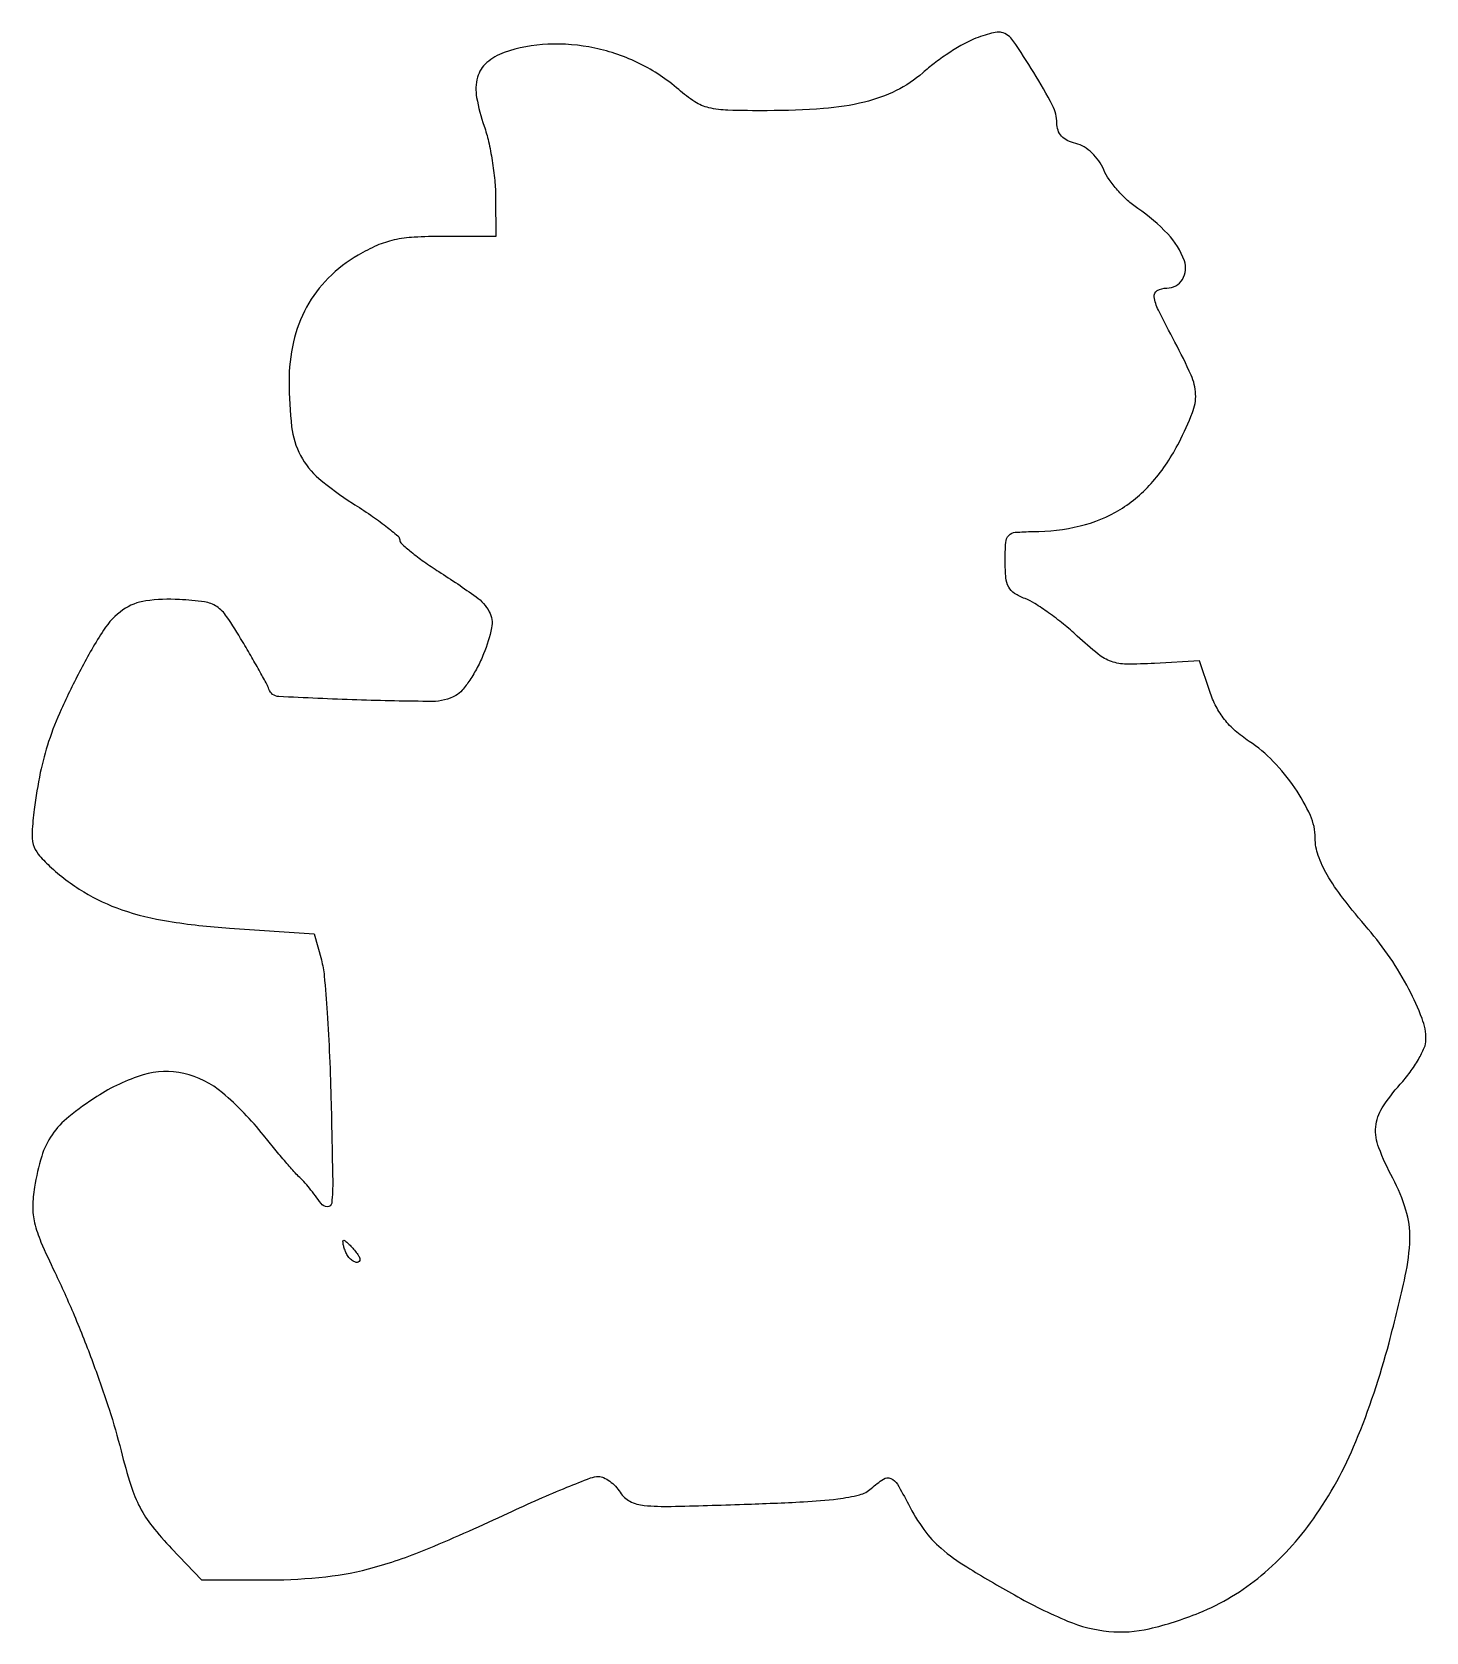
# Model space of a CAD drawing. Extents: x 0 to 189, y 0 to 217.
import ezdxf

# ---------------------------------------------------------------- set-up
doc = ezdxf.new("R2010")
doc.units = 0

msp = doc.modelspace()

# ---------------------------------------------------------------- linework, layer by layer
for points in [[(127.42228, 215.579333, 0.0311), (125.994644, 214.850106, 0.014105), (124.21875, 213.73018, 0.013904), (122.406012, 212.439739, 0.018521), (120.838552, 211.163109, -0.065218), (117.243512, 208.754568, -0.055215), (112.942982, 207.186161, -0.041723), (107.377329, 206.310832, -0.01745), (99.784796, 206.024446, -0.007471), (94.45621, 206.089121, -0.051738), (91.869891, 206.428467, -0.084448), (89.969676, 207.237121, -0.03739), (87.784796, 208.882907, 0.066071), (82.524011, 212.392967, 0.061908), (76.413749, 214.504831, 0.06297), (70.075111, 215.034325, 0.07338), (64.143195, 213.900074, 0.094625), (61.781497, 212.534915, 0.148974), (60.542424, 210.568277, 0.111131), (60.417277, 207.794907, 0.039722), (61.424803, 203.940307, -0.028314), (62.018967, 201.861931, -0.015541), (62.521004, 199.262153, -0.015449), (62.867898, 196.583497, -0.023784), (62.985447, 194.25), (63, 189), (55.837858, 189, 0.014483), (51.947349, 188.887283, 0.039727), (49.227118, 188.511319, 0.047924), (46.903022, 187.760369, 0.030457), (44.364436, 186.473422, 0.063932), (40.322567, 183.350856, 0.071579), (37.37737, 179.414991, 0.069497), (35.601215, 174.706583, 0.055545), (35, 169.311366, 0.029331), (35.357788, 163.217383, 0.091518), (36.56654, 159.307265, 0.096621), (39.049723, 156.204845, 0.034981), (43.618523, 152.850984, -0.009654), (46.063937, 151.239695, -0.014531), (48.125441, 149.733541, -0.009284), (49.757352, 148.417646, -0.221947), (50, 147.897937, 0.212672), (50.227186, 147.387972, 0.012342), (51.55492, 146.251554, 0.016993), (53.265172, 144.953436, 0.011544), (55.293345, 143.589046, -0.012859), (60.352538, 140.166273, -0.113518), (62.128429, 138.158545, -0.179218), (62.442835, 135.982018, -0.043192), (61.356835, 132.440449, -0.025101), (60.505679, 130.604265, -0.026123), (59.484947, 128.887779, -0.026976), (58.450337, 127.505879, -0.093921), (57.591922, 126.801855, -0.126939), (54.408329, 125.998831, -0.007226), (44.19914, 126.201963, -0.004346), (33.608401, 126.658053, -0.308601), (32.276104, 127.671688, 0.042854), (31.996839, 128.318808, 0.003291), (31.087784, 129.984231, 0.004495), (29.970853, 131.95682, 0.003413), (28.712136, 134.100042, 0.012859), (26.554318, 137.514658, 0.098689), (25.219973, 138.847321, 0.113751), (23.551991, 139.478011, 0.019453), (20.154529, 139.805414, 0.048929), (15.596918, 139.620225, 0.120068), (12.500127, 138.392719, 0.095302), (9.892905, 135.673605, 0.023918), (6.791806, 130.338622, 0.012619), (4.148712, 124.915194, 0.026916), (2.443848, 120.576612, 0.029673), (1.315611, 116.357039, 0.019142), (0.490908, 111.363062, 0.015434), (0.20065, 108.301319, 0.082116), (0.368274, 106.634221, 0.106022), (1.04677, 105.315959, 0.034149), (2.561325, 103.705943, 0.050374), (7.196278, 100.204278, 0.053561), (12.346279, 97.784013, 0.044473), (18.670324, 96.213492, 0.021531), (26.961535, 95.285395), (38.42307, 94.5), (39.378765, 91, -0.044527), (39.772175, 88.807717, -0.005166), (40.162554, 83.828125, -0.006179), (40.493142, 77.882801, -0.00501), (40.704942, 71.5, -0.001442), (40.91445, 61.163668, -0.029662), (40.783948, 58.052802, -0.3902), (40.201752, 57.53648, -0.240406), (39.333603, 58, 0.010262), (38.583771, 59.030469, 0.009426), (37.77125, 60.059375, 0.009468), (37.011951, 60.949563, 0.030406), (36.460915, 61.5, -0.030752), (35.81739, 62.143714, -0.004078), (34.55372, 63.597331, -0.004714), (33.084101, 65.349138, -0.003941), (31.556365, 67.235595, 0.048819), (25.981723, 72.980081, 0.119027), (20.746035, 75.612695, 0.132965), (15.266607, 75.418557, 0.06824), (8.991279, 72.494381, 0.026563), (5.164341, 69.730714, 0.072437), (2.899033, 67.287424, 0.076977), (1.501424, 64.389306, 0.032876), (0.517906, 60.188153, 0.038873), (0.292578, 57.59062, 0.060953), (0.544898, 55.365859, 0.042958), (1.407165, 52.768681, 0.010668), (3.267484, 48.688153, -0.012952), (5.898553, 42.846483, -0.010416), (8.431739, 36.438278, -0.010594), (10.632793, 30.104057, -0.01605), (12.251242, 24.5, 0.013588), (13.581276, 19.808091, 0.043415), (14.81781, 16.801412, 0.049427), (16.464017, 14.265188, 0.021775), (19.098116, 11.25), (23.15038, 7), (32.410034, 7, 0.027856), (39.99141, 7.422707, 0.040434), (46.566854, 8.702448, 0.031238), (53.984763, 11.288956, 0.009969), (64.672035, 16.034657, -0.005442), (68.853097, 17.936764, -0.007577), (72.638862, 19.54143, -0.004931), (75.836354, 20.803359, -0.091765), (76.898772, 21, -0.106222), (77.616175, 20.845852, -0.05086), (78.435638, 20.371273, -0.0472), (79.224174, 19.67842, -0.04937), (79.855575, 18.859653, 0.135564), (81.170823, 17.651306, 0.094589), (83.114927, 17.081817, 0.030221), (86.752003, 16.95112, 0.002273), (96.633227, 17.238245, 0.00405), (104.669571, 17.573521, 0.018446), (109.331904, 17.978683, 0.030437), (112.270725, 18.526907, 0.123188), (113.865846, 19.378592, -0.036831), (115.508723, 20.658737, -0.252489), (116.494842, 20.751374, -0.161117), (117.396536, 19.959788, -0.014019), (118.886801, 17.25, 0.037109), (120.996204, 13.801415, 0.060043), (123.319892, 11.272261, 0.039938), (126.798934, 8.746622, 0.008472), (133.262035, 4.949718, 0.029175), (140.45036, 1.425065, 0.075381), (146.037414, 0.015876, 0.081823), (151.513743, 0.381639, 0.039016), (158.260098, 2.527557, 0.077679), (166.694559, 7.594939, 0.065569), (173.75135, 15.264766, 0.055461), (179.49184, 25.722056, 0.033534), (183.997357, 39.12987, 0.009255), (186.196732, 48.170993, 0.049429), (186.810757, 53.206493, 0.079519), (186.277045, 57.102485, 0.048498), (184.5, 61.403975, -0.03031), (182.609465, 65.547087, -0.111937), (182.19781, 68.375285, -0.123796), (183.063, 70.945173, -0.04093), (185.5, 74.13168, 0.025402), (186.839599, 75.77503, 0.027269), (187.971875, 77.508535, 0.028216), (188.771598, 79.092064, 0.103174), (189, 80.187156, 0.091464), (188.471088, 83.054323, 0.029268), (186.683491, 87.021379, 0.028262), (184.145632, 91.270664, 0.029121), (181.167918, 95.16235, -0.012616), (177.757512, 99.327306, -0.033521), (175.6069, 102.512552, -0.047726), (174.398104, 105.13804, -0.084222), (174, 107.484689, 0.106707), (173.338906, 110.547131, 0.0436), (171.240821, 114.277299, 0.042137), (168.311362, 117.872385, 0.054613), (165.043924, 120.58963, -0.033957), (163.173435, 122.018953, -0.045631), (161.706224, 123.565075, -0.046964), (160.574838, 125.314143, -0.03929), (159.709978, 127.349741), (158.319783, 131.5), (152.24079, 131.154835, -0.015212), (148.413231, 131.054157, -0.084144), (146.390697, 131.405541, -0.085457), (144.611151, 132.401901, -0.015952), (141.770365, 134.857551, 0.015848), (139.891717, 136.482192, 0.014975), (137.878886, 138.016736, 0.015123), (136.016211, 139.267104, 0.049446), (134.689467, 139.927965, -0.050753), (133.261363, 140.643967, -0.12948), (132.480573, 141.486956, -0.099668), (132.102734, 142.748949, -0.023061), (132, 144.975249, -0.015793), (132.081273, 147.547588, -0.173257), (132.48328, 148.48203, -0.187976), (133.371298, 148.910771, -0.019176), (135.75, 149.005577, 0.058745), (142.152916, 149.770123, 0.078172), (147.560706, 152.007108, 0.078569), (152.0008, 155.785588, 0.060044), (155.549162, 161.097017, 0.022378), (157.372544, 165.133639, 0.105386), (157.799226, 167.626347, 0.09587), (157.194215, 170.1915, 0.016854), (155, 174.659664, -0.006464), (152.746646, 179.017052, -0.078826), (152.180698, 180.802204, -0.310091), (152.595063, 181.6563, -0.130158), (153.893011, 182, 0.259332), (156.009187, 183.176723, 0.230483), (156.270006, 185.705594, 0.102715), (154.02269, 189.330316, 0.053448), (149.950952, 192.789906, -0.035988), (148.572372, 193.880851, -0.026788), (147.213008, 195.266444, -0.027326), (146.067323, 196.719576, -0.053797), (145.355825, 198.005061, 0.052211), (144.678103, 199.238713, 0.052345), (143.760045, 200.304055, 0.054927), (142.69003, 201.109377, 0.07251), (141.562925, 201.573563, -0.051684), (140.417146, 201.990741, -0.094393), (139.622287, 202.583395, -0.106352), (139.159961, 203.372504, -0.079685), (139, 204.369845, 0.121594), (138.421115, 206.715053, 0.016156), (135.881364, 211.189037, 0.013829), (133.059579, 215.5312, 0.176049), (131.5, 216.640688, 0.111118), (130.92828, 216.668429, 0.020449), (129.88967, 216.442994, 0.021063), (128.673922, 216.071243, 0.017801)], [(44, 51.5, -0.035237), (44.42795, 50.903434, -0.100348), (44.603286, 50.425778, -0.22275), (44.515803, 50.128897, -0.214681), (44.229434, 50, -0.125677), (43.798443, 50.11007, -0.064053), (43.343184, 50.440625, -0.05745), (42.934012, 50.926337, -0.054778), (42.638374, 51.5, -0.019009), (42.442315, 52.075405, -0.034664), (42.333541, 52.559375, -0.044074), (42.311504, 52.904913, -0.407084), (42.40894, 53, -0.176553), (42.604143, 52.928855, -0.014236), (43.019109, 52.559375, -0.017822), (43.49792, 52.074599, -0.012711)]]:
    msp.add_lwpolyline(points, format="xyb", close=True)

doc.saveas('drawing.dxf')
